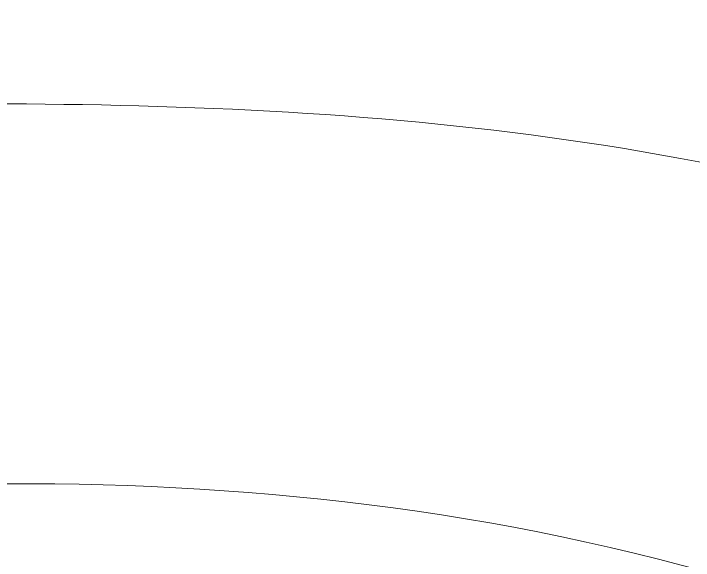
# Model space of a CAD drawing. Extents: x -864 to 2539, y -2536 to -44.
# Drawn here: x 881.49 to 900.99, y -825.91 to -810.22 of the extents above; entities that cross this region are included whole.
import ezdxf

# ---------------------------------------------------------------- set-up
doc = ezdxf.new("R2010")
doc.units = 0
doc.header["$MEASUREMENT"] = 0
doc.layers.add('Layer 1', color=7, linetype='Continuous', lineweight=0)

msp = doc.modelspace()

# ---------------------------------------------------------------- linework, layer by layer
at = {"layer": 'Layer 1'}
for points, knots in [([(978.18, -956.615), (976.98, -952.275), (974.89, -948.625), (971.93, -945.715), (967.19, -941.065), (957.91, -935.055), (943.57, -927.325), (930.41, -920.235), (918.06, -912.845), (906.82, -905.335), (940.44, -868.065), (957.48, -817.305), (957.48, -754.405), (957.48, -712.345), (949.68, -675.185), (934.29, -643.955), (918.86, -612.635), (895.81, -588.145), (865.77, -571.145), (835.78, -554.185), (799.42, -545.585), (757.68, -545.585), (726.93, -545.585), (699.07, -550.465), (674.87, -560.085), (650.63, -569.725), (629.77, -583.845), (612.87, -602.035), (595.97, -620.205), (582.9, -642.535), (574, -668.405), (565.13, -694.195), (560.63, -722.955), (560.63, -753.855), (560.63, -784.205), (564.94, -812.675), (573.45, -838.475), (581.98, -864.345), (594.86, -886.995), (611.75, -905.795), (628.65, -924.635), (649.84, -939.265), (674.73, -949.265), (699.57, -959.255), (728.03, -964.325), (759.33, -964.325), (797.42, -964.325), (830.12, -957.625), (856.54, -944.415), (870.34, -954.305), (883.24, -963.105), (894.9, -970.575), (906.85, -978.245), (917.43, -984.175), (926.34, -988.225), (935.41, -992.335), (943.28, -994.415), (949.73, -994.415), (957.88, -994.415), (964.91, -991.305), (970.64, -985.145), (970.68, -985.105), (970.72, -985.055), (970.76, -985.015), (976.47, -978.825), (979.37, -972.475), (979.37, -966.155), (979.37, -962.675), (978.97, -959.495), (978.18, -956.615)], [0, 0, 0, 0, 1, 1, 1, 2, 2, 2, 3, 3, 3, 4, 4, 4, 5, 5, 5, 6, 6, 6, 7, 7, 7, 8, 8, 8, 9, 9, 9, 10, 10, 10, 11, 11, 11, 12, 12, 12, 13, 13, 13, 14, 14, 14, 15, 15, 15, 16, 16, 16, 17, 17, 17, 18, 18, 18, 19, 19, 19, 20, 20, 20, 21, 21, 21, 22, 22, 22, 23, 23, 23, 23]), ([(920.818, -836.488), (920.685, -836.488), (920.593, -836.541), (920.46, -836.554), (917.013, -833.239), (912.916, -830.482), (908.263, -828.599), (893.563, -822.606), (878.761, -823.049), (863.878, -825.055), (865.002, -822.1), (866.041, -819.082), (866.98, -815.995), (867.276, -815.02), (867.561, -814.031), (867.842, -813.037), (879.363, -812.752), (890.824, -812.322), (902.217, -814.691), (912.983, -816.932), (922.436, -819.73), (933.559, -817.873), (938.179, -817.102), (942.762, -816.146), (947.324, -815.071), (945.709, -822.444), (943.768, -829.571), (941.522, -836.462), (934.56, -837.333), (927.217, -836.835), (920.818, -836.488)], [0, 0, 0, 0, 1, 1, 1, 2, 2, 2, 3, 3, 3, 4, 4, 4, 5, 5, 5, 6, 6, 6, 7, 7, 7, 8, 8, 8, 9, 9, 9, 10, 10, 10, 10])]:
    msp.add_open_spline(points, degree=3, knots=knots, dxfattribs=at)

doc.saveas('drawing.dxf')
